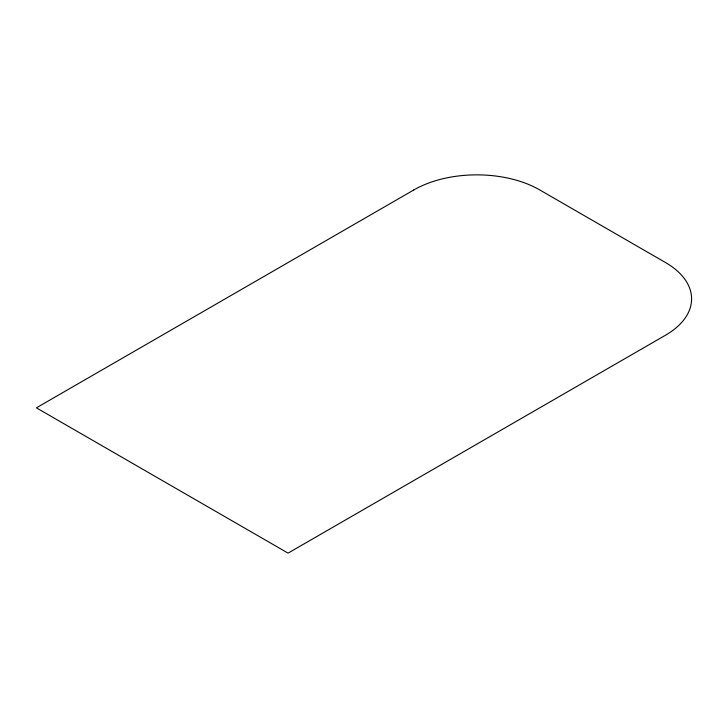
<?xml version="1.0" encoding="UTF-8"?>
<svg xmlns="http://www.w3.org/2000/svg" width="728" height="728" viewBox="0 0 728 728"><rect width="100%" height="100%" fill="white"/><g stroke="black" fill="none" stroke-linecap="round" stroke-linejoin="round"><path stroke-width="1.09" d="M413.886 189.908L36.4 407.844L288.061 553.134L665.538 335.199A88.971 51.37 0 0 0 665.538 262.553L539.712 189.908A88.971 51.37 0 0 0 413.886 189.908"/></g></svg>
